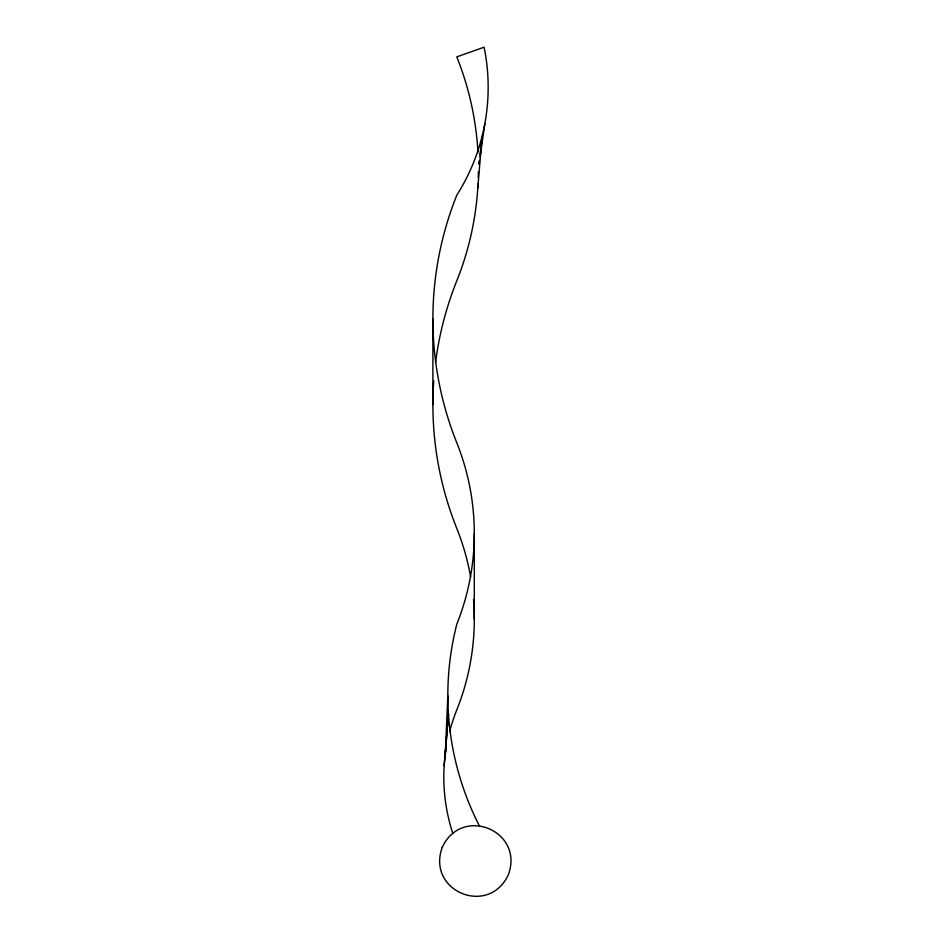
<?xml version="1.0" encoding="UTF-8"?>
<svg xmlns="http://www.w3.org/2000/svg" width="944" height="944" viewBox="0 0 944 944"><rect width="100%" height="100%" fill="white"/><g stroke="black" fill="none" stroke-linecap="round" stroke-linejoin="round"><path stroke-width="1.42" d="M445.863 749.961A185.343 182.9 0 0 0 445.273 754.221L447.845 695.905M445.273 754.221L448.459 713.994L444.176 765.643M477.794 187.95L482.101 136.302L480.968 146.214M479.045 163.194L479.363 160.362M480.012 154.698L480.649 149.046M479.021 164.492L479.434 161.577M480.059 157.211L484.827 123.758M474.301 533.513L474.301 619.158M432.895 318.989L432.895 404.634M478.384 171.796A308.641 304.582 0 0 1 478.278 177.673M478.042 183.549A308.641 304.582 0 0 1 456.79 280.828A341.268 336.772 0 0 0 435.573 362.484M477.971 152.692A308.641 304.582 0 0 0 456.79 56.888L484.095 47.2A208.836 204.577 1.4 0 1 456.79 195.184A341.268 336.772 0 0 0 456.79 442.795A250.066 246.773 0 0 1 456.79 624.232A291.141 288.557 1.2 0 0 479.481 826.047M433.756 380.703A341.268 336.772 0 0 0 456.79 528.428A250.066 246.773 0 0 1 470.643 577.126M473.499 599.464A250.066 246.773 0 0 1 456.79 709.876A185.343 182.9 0 0 0 449.615 731.683M452.86 833.552A185.343 182.9 0 0 1 445.096 755.637M442.252 847.323C426.216 891.23 488.673 917.108 508.379 874.71C524.416 830.791 461.97 804.925 442.252 847.323"/></g></svg>
